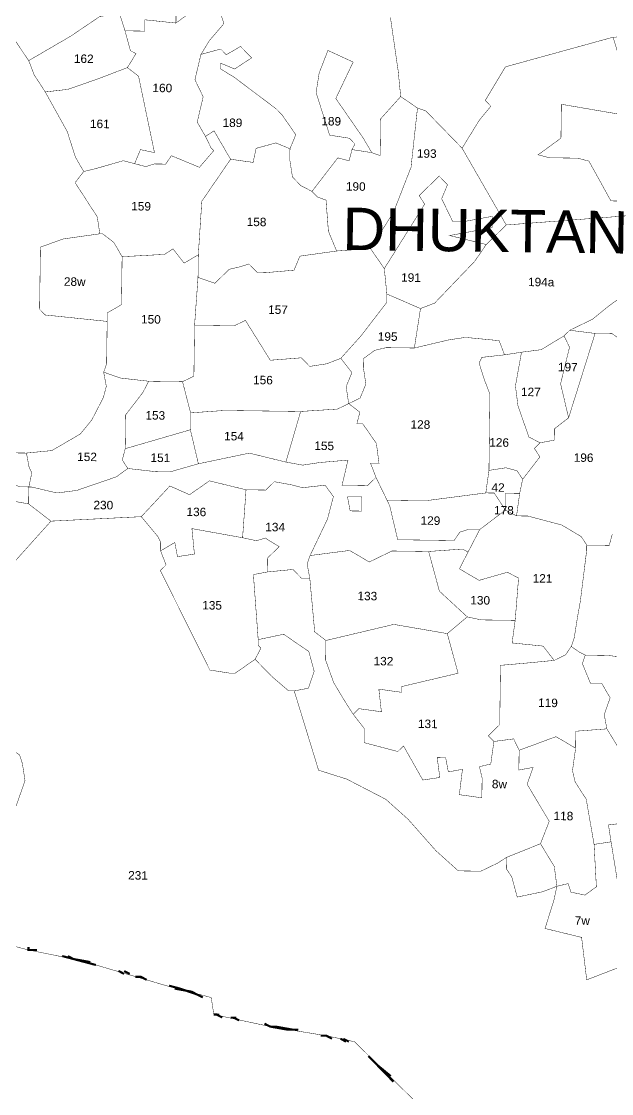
# Model space of a CAD drawing. Header units: metres. Extents: x 259177 to 277314, y 2171367 to 2185445.
# Drawn here: x 275703 to 276532, y 2176650 to 2178156 of the extents above; entities that cross this region are included whole.
import ezdxf

# ---------------------------------------------------------------- set-up
doc = ezdxf.new("R2010")
doc.units = ezdxf.units.M
doc.header["$MEASUREMENT"] = 0
for name, color, linetype in [('SURVEY NO.', 7, 'Continuous'), ('SURVEY PLOT BOUNDARY', 35, 'Continuous'), ('VILLAGE BOUNDARY', 212, 'Continuous'), ('VILLAGE NAME', 3, 'Continuous')]:
    doc.layers.add(name, color=color, linetype=linetype)
doc.styles.add('PDF Arial', font='arial.ttf')

# ---------------------------------------------------------------- blocks, each defined once
blk = doc.blocks.new('FEWEWFEWQT')
at = {"layer": 'SURVEY PLOT BOUNDARY', "lineweight": 18, "const_width": 0.001}
for points in [[(282153.1025, 2174213.17), (282153.1158, 2174213.0634), (282153.0758, 2174213.0567), (282153.0625, 2174213.0567), (282153.0625, 2174213.05), (282153.0225, 2174213.0367), (282153.0158, 2174213.0367), (282152.7625, 2174212.9634), (282152.7159, 2174212.8834), (282152.7292, 2174212.87), (282152.7025, 2174212.8367), (282152.6625, 2174212.77), (282152.5759, 2174212.8567), (282152.5559, 2174212.8634), (282152.5159, 2174212.89), (282152.5092, 2174212.95), (282152.4892, 2174213.0767)], [(282151.9826, 2174213.1367), (282151.9826, 2174213.0567), (282151.9093, 2174213.0634), (282151.9093, 2174213.0367), (282151.8626, 2174213.0367), (282151.8493, 2174213.0767)], [(282151.5759, 2174213.05), (282151.6359, 2174212.9634), (282151.6493, 2174212.93), (282151.6759, 2174212.89), (282151.7293, 2174212.7967), (282151.7493, 2174212.7367), (282151.7693, 2174212.7033), (282151.7493, 2174212.6767), (282151.8026, 2174212.5967), (282151.8093, 2174212.5567), (282151.7226, 2174212.5433), (282151.6693, 2174212.5233), (282151.6693, 2174212.3766), (282151.6826, 2174212.3633), (282151.8293, 2174212.35), (282151.8293, 2174212.25), (282151.8226, 2174212.23), (282151.8293, 2174212.1966), (282151.8226, 2174212.17), (282151.7959, 2174212.1166), (282151.7693, 2174212.0833), (282151.7026, 2174212.0433), (282151.6426, 2174212.0366), (282151.5559, 2174212.0366)], [(282152.4892, 2174213.0767), (282152.5092, 2174212.95), (282152.5159, 2174212.89), (282152.4692, 2174212.8367), (282152.4692, 2174212.75), (282152.4492, 2174212.7567), (282152.4292, 2174212.79), (282152.3626, 2174212.8834), (282152.4025, 2174212.97), (282152.3426, 2174212.9967), (282152.3226, 2174212.9434), (282152.3159, 2174212.8967), (282152.3492, 2174212.7967), (282152.3959, 2174212.79), (282152.4092, 2174212.7767), (282152.4025, 2174212.7633), (282152.3959, 2174212.7367), (282152.3692, 2174212.7433), (282152.3092, 2174212.6633), (282152.2826, 2174212.6767), (282152.2626, 2174212.6967), (282152.2559, 2174212.7367), (282152.2559, 2174212.7633), (282152.2692, 2174212.7967), (282152.2359, 2174212.8434), (282152.2226, 2174212.8567), (282152.1226, 2174212.93), (282152.0892, 2174212.95), (282152.0892, 2174212.9634), (282152.1226, 2174212.95), (282152.1626, 2174212.9767), (282152.1359, 2174213.0034), (282152.1026, 2174212.9834), (282152.0892, 2174212.9967), (282152.0426, 2174212.9834), (282152.0626, 2174213.0167), (282152.0959, 2174213.0567), (282152.0892, 2174213.0767)], [(282152.0092, 2174213.0767), (282151.9826, 2174213.0567), (282151.9826, 2174213.1367)], [(282152.0892, 2174213.0767), (282152.0959, 2174213.0567), (282152.0626, 2174213.0167), (282152.0426, 2174212.9834), (282152.0292, 2174212.9234), (282152.0492, 2174212.8834), (282152.0359, 2174212.8233), (282152.0559, 2174212.79), (282152.0626, 2174212.7767), (282152.0692, 2174212.7633), (282152.0759, 2174212.7567), (282152.0426, 2174212.7167), (282151.9759, 2174212.7433), (282151.9626, 2174212.7233), (282151.9359, 2174212.7233), (282151.9159, 2174212.7167), (282151.8893, 2174212.7233), (282151.9026, 2174212.7567), (282151.9359, 2174212.75), (282151.8959, 2174212.93), (282151.8693, 2174212.95), (282151.8893, 2174212.9834), (282151.8759, 2174212.99), (282151.8626, 2174213.0367), (282151.9093, 2174213.0367), (282151.9093, 2174213.0634), (282151.9826, 2174213.0567), (282152.0092, 2174213.0767)], [(282153.0292, 2174211.8633), (282153.0225, 2174211.8366), (282152.9692, 2174211.8366), (282152.9558, 2174211.8566), (282152.9092, 2174211.8833), (282152.8292, 2174211.9033), (282152.8025, 2174211.9033), (282152.8092, 2174211.9566), (282152.8158, 2174211.9899), (282152.8558, 2174212.0433), (282152.8425, 2174212.0633), (282152.8558, 2174212.0766), (282152.8892, 2174212.0833), (282152.8892, 2174212.11), (282152.9225, 2174212.1366), (282152.9825, 2174212.3366), (282153.0225, 2174212.3366)], [(282151.6293, 2174211.9566), (282151.6493, 2174211.9566), (282151.6493, 2174211.9166), (282151.6093, 2174211.9233)], [(282153.0558, 2174211.0232), (282153.0358, 2174211.1365), (282153.0292, 2174211.1765), (282153.0825, 2174211.1832)], [(282152.5892, 2174210.5098), (282152.4359, 2174210.6565), (282152.3692, 2174210.6698), (282152.2359, 2174210.6898), (282152.1026, 2174210.7165), (282152.0959, 2174210.7565), (282151.9892, 2174210.7832), (282151.8226, 2174210.8298), (282151.7693, 2174210.8432), (282151.6626, 2174210.8632), (282151.5826, 2174210.8832)], [(282151.6093, 2174211.7699), (282151.7026, 2174211.8766), (282151.9159, 2174211.8899), (282151.9559, 2174211.8433), (282151.9626, 2174211.8299), (282151.9626, 2174211.8099), (282151.9759, 2174211.7766), (282151.9626, 2174211.7633), (282152.0826, 2174211.5299), (282152.1292, 2174211.5232), (282152.1426, 2174211.5232), (282152.1892, 2174211.5566), (282152.2292, 2174211.5166), (282152.2692, 2174211.4832), (282152.2826, 2174211.4832), (282152.3426, 2174211.2966), (282152.4092, 2174211.2766), (282152.5025, 2174211.2299), (282152.5559, 2174211.1832), (282152.6225, 2174211.1099), (282152.6759, 2174211.0632), (282152.7292, 2174211.0632), (282152.7692, 2174211.0832), (282152.7892, 2174211.0965), (282152.7892, 2174211.0699), (282152.8025, 2174211.0499), (282152.8158, 2174211.0032), (282152.8758, 2174211.0165), (282152.9092, 2174211.0299), (282152.9025, 2174210.9965), (282152.8825, 2174210.9299), (282152.9692, 2174210.9099), (282152.9825, 2174210.8098), (282153.0825, 2174210.8499)], [(282153.1492, 2174211.5632), (282153.0225, 2174211.5766), (282152.9692, 2174211.5766), (282152.9558, 2174211.5832), (282152.9358, 2174211.5966), (282152.9425, 2174211.6166), (282152.9492, 2174211.6633), (282152.9558, 2174211.7033), (282152.9692, 2174211.8233), (282152.9692, 2174211.8366), (282153.0225, 2174211.8366), (282153.0292, 2174211.8633)], [(282153.0825, 2174211.1832), (282153.0292, 2174211.1765), (282153.0358, 2174211.1365), (282152.9958, 2174211.1299), (282152.9758, 2174211.2365), (282152.9492, 2174211.2766), (282152.9425, 2174211.3032), (282152.9492, 2174211.3566), (282152.9492, 2174211.3966), (282153.0225, 2174211.4032), (282153.0558, 2174211.3499)], [(282150.9293, 2174210.3631), (282151.016, 2174210.5232), (282151.1693, 2174210.7965), (282151.216, 2174210.9832), (282151.3026, 2174210.9565), (282151.4093, 2174210.9299), (282151.4426, 2174210.9232), (282151.5826, 2174210.8832), (282151.6626, 2174210.8632), (282151.7693, 2174210.8432), (282151.8226, 2174210.8298), (282151.9892, 2174210.7832), (282152.0959, 2174210.7565), (282152.1026, 2174210.7165), (282152.2359, 2174210.6898), (282152.3692, 2174210.6698), (282152.4359, 2174210.6565), (282152.5892, 2174210.5098)]]:
    blk.add_lwpolyline(points, dxfattribs=at)
for points in [[(282151.8493, 2174213.0767), (282151.8026, 2174213.07), (282151.7359, 2174213.0234), (282151.6359, 2174212.9634), (282151.5759, 2174213.05), (282151.5626, 2174213.1767), (282151.5893, 2174213.1967), (282151.5959, 2174213.2167), (282151.6359, 2174213.2167), (282151.6693, 2174213.2034), (282151.7093, 2174213.21), (282151.6959, 2174213.2434), (282151.7426, 2174213.2501), (282151.8293, 2174213.2567), (282151.8159, 2174213.1967), (282151.8226, 2174213.13), (282151.8559, 2174213.13)], [(282151.8626, 2174213.0367), (282151.8759, 2174212.99), (282151.8893, 2174212.9834), (282151.8693, 2174212.95), (282151.8026, 2174212.9234), (282151.7293, 2174212.8967), (282151.6759, 2174212.89), (282151.6493, 2174212.93), (282151.6359, 2174212.9634), (282151.7359, 2174213.0234), (282151.8026, 2174213.07), (282151.8493, 2174213.0767)], [(282153.1558, 2174212.63), (282153.0692, 2174212.6167), (282152.7692, 2174212.59), (282152.6625, 2174212.77), (282152.7025, 2174212.8367), (282152.7292, 2174212.87), (282152.7159, 2174212.8834), (282152.7625, 2174212.9634), (282153.0158, 2174213.0367), (282153.0758, 2174212.85), (282153.0225, 2174212.8567), (282152.8958, 2174212.8767), (282152.8958, 2174212.8233), (282152.8958, 2174212.7967), (282152.8425, 2174212.7567), (282152.8692, 2174212.75), (282152.9358, 2174212.75), (282152.9625, 2174212.7433), (282152.9892, 2174212.6967), (282153.0158, 2174212.65), (282153.0758, 2174212.65), (282153.1092, 2174212.65), (282153.1225, 2174212.6567), (282153.1292, 2174212.65)], [(282152.2559, 2174212.7633), (282152.2226, 2174212.7767), (282152.1759, 2174212.7633), (282152.1692, 2174212.73), (282152.1159, 2174212.7367), (282152.0759, 2174212.8033), (282152.0559, 2174212.79), (282152.0359, 2174212.8233), (282152.0492, 2174212.8834), (282152.0292, 2174212.9234), (282152.0426, 2174212.9834), (282152.0892, 2174212.9967), (282152.1026, 2174212.9834), (282152.1359, 2174213.0034), (282152.1626, 2174212.9767), (282152.1226, 2174212.95), (282152.0892, 2174212.9634), (282152.0892, 2174212.95), (282152.1226, 2174212.93), (282152.2226, 2174212.8567), (282152.2359, 2174212.8434), (282152.2692, 2174212.7967)], [(282152.4492, 2174212.7567), (282152.4025, 2174212.7633), (282152.4092, 2174212.7767), (282152.3959, 2174212.79), (282152.3492, 2174212.7967), (282152.3159, 2174212.8967), (282152.3226, 2174212.9434), (282152.3426, 2174212.9967), (282152.4025, 2174212.97), (282152.3626, 2174212.8834), (282152.4292, 2174212.79)], [(282151.8893, 2174212.7233), (282151.8626, 2174212.73), (282151.7959, 2174212.71), (282151.7693, 2174212.7033), (282151.7493, 2174212.7367), (282151.7293, 2174212.7967), (282151.6759, 2174212.89), (282151.7293, 2174212.8967), (282151.8026, 2174212.9234), (282151.8693, 2174212.95), (282151.8959, 2174212.93), (282151.9359, 2174212.75), (282151.9026, 2174212.7567)], [(282152.5559, 2174212.8634), (282152.5425, 2174212.7233), (282152.5025, 2174212.6167), (282152.4492, 2174212.53), (282152.3692, 2174212.5233), (282152.3492, 2174212.57), (282152.3426, 2174212.6433), (282152.3226, 2174212.65), (282152.3092, 2174212.6633), (282152.3692, 2174212.7433), (282152.3959, 2174212.7367), (282152.4025, 2174212.7633), (282152.4492, 2174212.7567), (282152.4692, 2174212.75), (282152.4692, 2174212.8367), (282152.5159, 2174212.89)], [(282153.0758, 2174212.85), (282153.1225, 2174212.8434), (282153.1292, 2174212.7233), (282153.1425, 2174212.7033), (282153.1425, 2174212.6633), (282153.2025, 2174212.6633), (282153.1892, 2174212.6433), (282153.1558, 2174212.63), (282153.1292, 2174212.65), (282153.1225, 2174212.6567), (282153.1092, 2174212.65), (282153.0758, 2174212.65), (282153.0158, 2174212.65), (282152.9892, 2174212.6967), (282152.9625, 2174212.7433), (282152.9358, 2174212.75), (282152.8692, 2174212.75), (282152.8425, 2174212.7567), (282152.8958, 2174212.7967), (282152.8958, 2174212.8233), (282152.8958, 2174212.8767), (282153.0225, 2174212.8567)], [(282152.7692, 2174212.59), (282152.7225, 2174212.5433), (282152.6359, 2174212.5633), (282152.7359, 2174212.5833), (282152.7359, 2174212.61), (282152.6692, 2174212.5967), (282152.6425, 2174212.5967), (282152.6159, 2174212.65), (282152.6292, 2174212.6833), (282152.6092, 2174212.7033), (282152.5625, 2174212.6567), (282152.5759, 2174212.6367), (282152.4825, 2174212.4833), (282152.4492, 2174212.53), (282152.5025, 2174212.6167), (282152.5425, 2174212.7233), (282152.5559, 2174212.8634), (282152.5759, 2174212.8567), (282152.6625, 2174212.77)], [(282152.1159, 2174212.7367), (282152.0492, 2174212.6367), (282152.0426, 2174212.51), (282152.0092, 2174212.49), (282151.9826, 2174212.5233), (282151.9626, 2174212.51), (282151.8626, 2174212.5033), (282151.8426, 2174212.5367), (282151.8159, 2174212.5567), (282151.8093, 2174212.5567), (282151.8026, 2174212.5967), (282151.7493, 2174212.6767), (282151.7693, 2174212.7033), (282151.7959, 2174212.71), (282151.8626, 2174212.73), (282151.8893, 2174212.7233), (282151.9159, 2174212.7167), (282151.9359, 2174212.7233), (282151.9626, 2174212.7233), (282151.9759, 2174212.7433), (282152.0426, 2174212.7167), (282152.0759, 2174212.7567), (282152.0692, 2174212.7633), (282152.0626, 2174212.7767), (282152.0559, 2174212.79), (282152.0759, 2174212.8033)], [(282152.3092, 2174212.6633), (282152.3226, 2174212.65), (282152.3426, 2174212.6433), (282152.3492, 2174212.57), (282152.3692, 2174212.5233), (282152.2826, 2174212.51), (282152.2692, 2174212.4767), (282152.2026, 2174212.47), (282152.1826, 2174212.47), (282152.1626, 2174212.49), (282152.1426, 2174212.4833), (282152.1159, 2174212.4767), (282152.0826, 2174212.4433), (282152.0426, 2174212.4567), (282152.0426, 2174212.51), (282152.0492, 2174212.6367), (282152.1159, 2174212.7367), (282152.1692, 2174212.73), (282152.1759, 2174212.7633), (282152.2226, 2174212.7767), (282152.2559, 2174212.7633), (282152.2559, 2174212.7367), (282152.2626, 2174212.6967), (282152.2826, 2174212.6767)], [(282152.7225, 2174212.5433), (282152.6959, 2174212.5033), (282152.6025, 2174212.4033), (282152.5692, 2174212.39), (282152.4892, 2174212.4233), (282152.4825, 2174212.4833), (282152.5759, 2174212.6367), (282152.5625, 2174212.6567), (282152.6092, 2174212.7033), (282152.6292, 2174212.6833), (282152.6159, 2174212.65), (282152.6425, 2174212.5967), (282152.6692, 2174212.5967), (282152.7359, 2174212.61), (282152.7359, 2174212.5833), (282152.6359, 2174212.5633)], [(282153.1825, 2174212.5967), (282153.2092, 2174212.5433), (282153.0158, 2174212.4033), (282152.9758, 2174212.37), (282152.9225, 2174212.3433), (282152.9092, 2174212.33), (282152.8558, 2174212.2966), (282152.8092, 2174212.29), (282152.7692, 2174212.2833), (282152.7559, 2174212.3166), (282152.6759, 2174212.3233), (282152.6359, 2174212.3166), (282152.5559, 2174212.2966), (282152.5692, 2174212.39), (282152.6025, 2174212.4033), (282152.6959, 2174212.5033), (282152.7225, 2174212.5433), (282152.7692, 2174212.59), (282153.0692, 2174212.6167), (282153.1558, 2174212.63)], [(282151.8293, 2174212.35), (282151.6826, 2174212.3633), (282151.6693, 2174212.3766), (282151.6693, 2174212.5233), (282151.7226, 2174212.5433), (282151.8093, 2174212.5567), (282151.8159, 2174212.5567), (282151.8426, 2174212.5367), (282151.8626, 2174212.5033), (282151.8626, 2174212.39), (282151.8293, 2174212.37)], [(282152.0426, 2174212.51), (282152.0426, 2174212.4567), (282152.0359, 2174212.3433), (282152.0359, 2174212.2233), (282152.0092, 2174212.21), (282151.9559, 2174212.21), (282151.9292, 2174212.21), (282151.8626, 2174212.2166), (282151.8226, 2174212.23), (282151.8293, 2174212.25), (282151.8293, 2174212.35), (282151.8293, 2174212.37), (282151.8626, 2174212.39), (282151.8626, 2174212.5033), (282151.9626, 2174212.51), (282151.9826, 2174212.5233), (282152.0092, 2174212.49)], [(282152.0426, 2174212.4567), (282152.0826, 2174212.4433), (282152.1159, 2174212.4767), (282152.1426, 2174212.4833), (282152.1626, 2174212.49), (282152.1826, 2174212.47), (282152.2026, 2174212.47), (282152.2692, 2174212.4767), (282152.2826, 2174212.51), (282152.3692, 2174212.5233), (282152.4492, 2174212.53), (282152.4825, 2174212.4833), (282152.4892, 2174212.4233), (282152.4892, 2174212.4033), (282152.4292, 2174212.3233), (282152.3825, 2174212.27), (282152.3492, 2174212.2566), (282152.3092, 2174212.25), (282152.2892, 2174212.27), (282152.2159, 2174212.2633), (282152.1559, 2174212.3566), (282152.1292, 2174212.3433), (282152.0359, 2174212.3433)], [(282153.1558, 2174212.21), (282153.1292, 2174212.2566), (282153.0825, 2174212.2633), (282153.0558, 2174212.2566), (282153.0425, 2174212.3233), (282153.0225, 2174212.3366), (282152.9825, 2174212.3366), (282152.9225, 2174212.3433), (282152.9758, 2174212.37), (282153.0158, 2174212.4033), (282153.2092, 2174212.5433), (282153.2425, 2174212.47), (282153.2358, 2174212.4433), (282153.2358, 2174212.43), (282153.2558, 2174212.4033), (282153.2492, 2174212.37), (282153.2492, 2174212.3566), (282153.2625, 2174212.35), (282153.2558, 2174212.2433), (282153.2625, 2174212.21), (282153.2691, 2174212.1966)], [(282152.5692, 2174212.39), (282152.5559, 2174212.2966), (282152.4892, 2174212.2966), (282152.4625, 2174212.29), (282152.4359, 2174212.27), (282152.4359, 2174212.25), (282152.4425, 2174212.21), (282152.4292, 2174212.1766), (282152.4025, 2174212.1633), (282152.3959, 2174212.2033), (282152.4092, 2174212.2366), (282152.3825, 2174212.27), (282152.4292, 2174212.3233), (282152.4892, 2174212.4033), (282152.4892, 2174212.4233)], [(282152.3825, 2174212.27), (282152.4092, 2174212.2366), (282152.3959, 2174212.2033), (282152.4025, 2174212.1633), (282152.3759, 2174212.15), (282152.2892, 2174212.1433), (282152.2359, 2174212.1433), (282152.1092, 2174212.1433), (282152.0292, 2174212.1366), (282152.0092, 2174212.21), (282152.0359, 2174212.2233), (282152.0359, 2174212.3433), (282152.1292, 2174212.3433), (282152.1559, 2174212.3566), (282152.2159, 2174212.2633), (282152.2892, 2174212.27), (282152.3092, 2174212.25), (282152.3492, 2174212.2566)], [(282152.9225, 2174212.1366), (282152.9025, 2174212.2166), (282152.9225, 2174212.3033), (282152.9092, 2174212.33), (282152.9225, 2174212.3433), (282152.9825, 2174212.3366)], [(282152.4692, 2174211.9899), (282152.4559, 2174212.0233), (282152.4759, 2174212.0233), (282152.4692, 2174212.07), (282152.4359, 2174212.1166), (282152.4225, 2174212.1166), (282152.4292, 2174212.1433), (282152.4025, 2174212.1633), (282152.4292, 2174212.1766), (282152.4425, 2174212.21), (282152.4359, 2174212.25), (282152.4359, 2174212.27), (282152.4625, 2174212.29), (282152.4892, 2174212.2966), (282152.5559, 2174212.2966), (282152.6359, 2174212.3166), (282152.6759, 2174212.3233), (282152.7559, 2174212.3166), (282152.7692, 2174212.2833), (282152.7159, 2174212.2766), (282152.7092, 2174212.2633), (282152.7225, 2174212.2233), (282152.7359, 2174212.19), (282152.7359, 2174212.0099), (282152.7292, 2174211.9566), (282152.5892, 2174211.9366), (282152.4959, 2174211.9366)], [(282152.8558, 2174212.0766), (282152.8292, 2174212.09), (282152.8025, 2174212.1633), (282152.7959, 2174212.21), (282152.8092, 2174212.29), (282152.8558, 2174212.2966), (282152.9092, 2174212.33), (282152.9225, 2174212.3033), (282152.9025, 2174212.2166), (282152.9225, 2174212.1366), (282152.8892, 2174212.11), (282152.8892, 2174212.0833)], [(282152.7359, 2174212.0099), (282152.7359, 2174212.19), (282152.7225, 2174212.2233), (282152.7092, 2174212.2633), (282152.7159, 2174212.2766), (282152.7692, 2174212.2833), (282152.8092, 2174212.29), (282152.7959, 2174212.21), (282152.8025, 2174212.1633), (282152.8292, 2174212.09), (282152.8558, 2174212.0766), (282152.8425, 2174212.0633), (282152.8558, 2174212.0433), (282152.8158, 2174211.9899), (282152.8025, 2174212.0099), (282152.7759, 2174212.0166)], [(282151.6426, 2174212.0366), (282151.7026, 2174212.0433), (282151.7693, 2174212.0833), (282151.7959, 2174212.1166), (282151.8226, 2174212.17), (282151.8293, 2174212.1966), (282151.8226, 2174212.23), (282151.8626, 2174212.2166), (282151.9292, 2174212.21), (282151.9159, 2174212.1833), (282151.8759, 2174212.13), (282151.8759, 2174212.05), (282151.8693, 2174212.0233), (282151.8826, 2174212.0033), (282151.8559, 2174211.9833), (282151.7626, 2174211.9499), (282151.7159, 2174211.9433), (282151.6559, 2174211.9566), (282151.6493, 2174211.9566), (282151.6559, 2174211.9899), (282151.6493, 2174212.0033)], [(282152.0092, 2174212.21), (282152.0292, 2174212.1366), (282152.0292, 2174212.0966), (282151.8759, 2174212.05), (282151.8759, 2174212.13), (282151.9159, 2174212.1833), (282151.9292, 2174212.21), (282151.9559, 2174212.21)], [(282152.2559, 2174212.0233), (282152.1692, 2174212.0433), (282152.0492, 2174212.0166), (282152.0292, 2174212.0966), (282152.0292, 2174212.1366), (282152.1092, 2174212.1433), (282152.2359, 2174212.1433), (282152.2892, 2174212.1433)], [(282152.2892, 2174212.1433), (282152.3759, 2174212.15), (282152.4025, 2174212.1633), (282152.4292, 2174212.1433), (282152.4225, 2174212.1166), (282152.4359, 2174212.1166), (282152.4692, 2174212.07), (282152.4759, 2174212.0233), (282152.4559, 2174212.0233), (282152.4692, 2174211.9899), (282152.4492, 2174211.9699), (282152.3892, 2174211.9699), (282152.4025, 2174212.0299), (282152.3359, 2174212.0233), (282152.2959, 2174212.0166), (282152.2559, 2174212.0233)], [(282151.8826, 2174212.0033), (282151.8693, 2174212.0233), (282151.8759, 2174212.05), (282152.0292, 2174212.0966), (282152.0492, 2174212.0166), (282151.9826, 2174211.9966), (282151.9492, 2174211.9966)], [(282152.2559, 2174212.0233), (282152.2959, 2174212.0166), (282152.3359, 2174212.0233), (282152.4025, 2174212.0299), (282152.3892, 2174211.9699), (282152.4492, 2174211.9699), (282152.4692, 2174211.9899), (282152.4959, 2174211.9366), (282152.5025, 2174211.9233), (282152.5225, 2174211.8433), (282152.6559, 2174211.8433), (282152.6692, 2174211.8633), (282152.6892, 2174211.8699), (282152.7159, 2174211.8699), (282152.6892, 2174211.8166), (282152.6759, 2174211.8233), (282152.5959, 2174211.8166), (282152.5092, 2174211.8166), (282152.4559, 2174211.7899), (282152.4092, 2174211.8166), (282152.3159, 2174211.8033), (282152.3559, 2174211.8899), (282152.3692, 2174211.9433), (282152.3492, 2174211.9699), (282152.2959, 2174211.9633), (282152.2692, 2174211.9699), (282152.2292, 2174211.9766), (282152.2092, 2174211.9566), (282152.1626, 2174211.9566), (282152.0759, 2174211.9766), (282152.0292, 2174211.9433), (282151.9826, 2174211.9633), (282151.9159, 2174211.8899), (282151.7026, 2174211.8766), (282151.6493, 2174211.9166), (282151.6493, 2174211.9566), (282151.6559, 2174211.9566), (282151.7159, 2174211.9433), (282151.7626, 2174211.9499), (282151.8559, 2174211.9833), (282151.8826, 2174212.0033), (282151.9492, 2174211.9966), (282151.9826, 2174211.9966), (282152.0492, 2174212.0166), (282152.1692, 2174212.0433)], [(282151.6493, 2174211.9566), (282151.6293, 2174211.9566), (282151.6093, 2174211.9633), (282151.5759, 2174211.9699), (282151.5626, 2174211.9633), (282151.5426, 2174211.9566), (282151.5093, 2174211.9566), (282151.476, 2174211.9433), (282151.476, 2174211.9766), (282151.4959, 2174212.0033), (282151.5559, 2174212.0366), (282151.6426, 2174212.0366), (282151.6493, 2174212.0033), (282151.6559, 2174211.9899)], [(282152.8158, 2174211.9899), (282152.8092, 2174211.9566), (282152.7759, 2174211.9566), (282152.7759, 2174211.9166), (282152.7492, 2174211.9566), (282152.7292, 2174211.9566), (282152.7359, 2174212.0099), (282152.7759, 2174212.0166), (282152.8025, 2174212.0099)], [(282151.9626, 2174211.8099), (282151.9626, 2174211.8299), (282151.9559, 2174211.8433), (282151.9159, 2174211.8899), (282151.9826, 2174211.9633), (282152.0292, 2174211.9433), (282152.0759, 2174211.9766), (282152.1626, 2174211.9566), (282152.1559, 2174211.8433), (282152.0359, 2174211.8633), (282152.0426, 2174211.8033), (282152.0026, 2174211.7966), (282151.9959, 2174211.8299)], [(282152.3159, 2174211.7499), (282152.2959, 2174211.7499), (282152.2759, 2174211.7699), (282152.2159, 2174211.7633), (282152.2159, 2174211.7966), (282152.2426, 2174211.8233), (282152.2092, 2174211.8433), (282152.1892, 2174211.8366), (282152.1559, 2174211.8433), (282152.1626, 2174211.9566), (282152.2092, 2174211.9566), (282152.2292, 2174211.9766), (282152.2692, 2174211.9699), (282152.2959, 2174211.9633), (282152.3492, 2174211.9699), (282152.3692, 2174211.9433), (282152.3559, 2174211.8899), (282152.3159, 2174211.8033), (282152.3092, 2174211.7833)], [(282152.4359, 2174211.9099), (282152.4092, 2174211.9099), (282152.4025, 2174211.9433), (282152.4359, 2174211.9433)], [(282152.4359, 2174211.9099), (282152.4359, 2174211.9433), (282152.4025, 2174211.9433), (282152.4092, 2174211.9099)], [(282152.7759, 2174211.9166), (282152.7159, 2174211.8699), (282152.6892, 2174211.8699), (282152.6692, 2174211.8633), (282152.6559, 2174211.8433), (282152.5225, 2174211.8433), (282152.5025, 2174211.9233), (282152.4959, 2174211.9366), (282152.5892, 2174211.9366), (282152.7292, 2174211.9566), (282152.7492, 2174211.9566)], [(282152.8025, 2174211.9033), (282152.7759, 2174211.9166), (282152.7759, 2174211.9566), (282152.8092, 2174211.9566)], [(282151.7026, 2174211.8766), (282151.6093, 2174211.7699), (282151.5493, 2174211.7899), (282151.4893, 2174211.8033), (282151.4693, 2174211.8566), (282151.4626, 2174211.8966), (282151.4693, 2174211.9099), (282151.5226, 2174211.9299), (282151.5626, 2174211.9299), (282151.6093, 2174211.9233), (282151.6493, 2174211.9166)], [(282152.9692, 2174211.8366), (282152.9692, 2174211.8233), (282152.9558, 2174211.7033), (282152.9492, 2174211.6633), (282152.9425, 2174211.6166), (282152.9358, 2174211.5966), (282152.9225, 2174211.5766), (282152.8958, 2174211.5632), (282152.8692, 2174211.5966), (282152.7959, 2174211.6032), (282152.8025, 2174211.6566), (282152.8092, 2174211.7566), (282152.7825, 2174211.7699), (282152.7159, 2174211.7499), (282152.6692, 2174211.7766), (282152.6892, 2174211.8166), (282152.7159, 2174211.8699), (282152.7759, 2174211.9166), (282152.8025, 2174211.9033), (282152.8292, 2174211.9033), (282152.9092, 2174211.8833), (282152.9558, 2174211.8566)], [(282152.1559, 2174211.8433), (282152.1892, 2174211.8366), (282152.2092, 2174211.8433), (282152.2426, 2174211.8233), (282152.2159, 2174211.7966), (282152.2159, 2174211.7633), (282152.1826, 2174211.7566), (282152.1959, 2174211.6032), (282152.1959, 2174211.5899), (282152.2026, 2174211.5832), (282152.1892, 2174211.5566), (282152.1426, 2174211.5232), (282152.1292, 2174211.5232), (282152.0826, 2174211.5299), (282151.9626, 2174211.7633), (282151.9759, 2174211.7766), (282151.9626, 2174211.8099), (282151.9959, 2174211.8299), (282152.0026, 2174211.7966), (282152.0426, 2174211.8033), (282152.0359, 2174211.8633)], [(282152.3559, 2174211.6032), (282152.3292, 2174211.6232), (282152.3159, 2174211.7499), (282152.3092, 2174211.7833), (282152.3159, 2174211.8033), (282152.4092, 2174211.8166), (282152.4559, 2174211.7899), (282152.5092, 2174211.8166), (282152.5959, 2174211.8166), (282152.6225, 2174211.7233), (282152.6892, 2174211.6633), (282152.6425, 2174211.6232), (282152.5159, 2174211.6433)], [(282152.8025, 2174211.6566), (282152.7759, 2174211.6566), (282152.7225, 2174211.6566), (282152.6892, 2174211.6633), (282152.6225, 2174211.7233), (282152.5959, 2174211.8166), (282152.6759, 2174211.8233), (282152.6892, 2174211.8166), (282152.6692, 2174211.7766), (282152.7159, 2174211.7499), (282152.7825, 2174211.7699), (282152.8092, 2174211.7566)], [(282152.7892, 2174211.0965), (282152.7692, 2174211.0832), (282152.7292, 2174211.0632), (282152.6759, 2174211.0632), (282152.6225, 2174211.1099), (282152.5559, 2174211.1832), (282152.5025, 2174211.2299), (282152.4092, 2174211.2766), (282152.3426, 2174211.2966), (282152.2826, 2174211.4832), (282152.3159, 2174211.4899), (282152.3292, 2174211.5299), (282152.3159, 2174211.5766), (282152.2559, 2174211.6166), (282152.1959, 2174211.6032), (282152.1826, 2174211.7566), (282152.2159, 2174211.7633), (282152.2759, 2174211.7699), (282152.2959, 2174211.7499), (282152.3159, 2174211.7499), (282152.3292, 2174211.6232), (282152.3559, 2174211.6032), (282152.3559, 2174211.5566), (282152.3759, 2174211.5032), (282152.4092, 2174211.4499), (282152.4225, 2174211.4299), (282152.4492, 2174211.3966), (282152.4492, 2174211.3632), (282152.5292, 2174211.3432), (282152.5425, 2174211.3566), (282152.5892, 2174211.2766), (282152.6292, 2174211.2832), (282152.6225, 2174211.3299), (282152.6425, 2174211.3299), (282152.6492, 2174211.2966), (282152.6825, 2174211.3032), (282152.6759, 2174211.2432), (282152.7292, 2174211.2365), (282152.7292, 2174211.2832), (282152.7225, 2174211.3099), (282152.7492, 2174211.3166), (282152.7559, 2174211.3699), (282152.8025, 2174211.3766), (282152.8158, 2174211.3499), (282152.8158, 2174211.3032), (282152.8492, 2174211.3099), (282152.8358, 2174211.2699), (282152.8892, 2174211.1832), (282152.8692, 2174211.1299)], [(282152.7559, 2174211.3699), (282152.7492, 2174211.3166), (282152.7225, 2174211.3099), (282152.7292, 2174211.2832), (282152.7292, 2174211.2365), (282152.6759, 2174211.2432), (282152.6825, 2174211.3032), (282152.6492, 2174211.2966), (282152.6425, 2174211.3299), (282152.6225, 2174211.3299), (282152.6292, 2174211.2832), (282152.5892, 2174211.2766), (282152.5425, 2174211.3566), (282152.5292, 2174211.3432), (282152.4492, 2174211.3632), (282152.4492, 2174211.3966), (282152.4225, 2174211.4299), (282152.4359, 2174211.4432), (282152.4892, 2174211.4366), (282152.4825, 2174211.4899), (282152.5359, 2174211.4832), (282152.5359, 2174211.4966), (282152.6692, 2174211.5299), (282152.6425, 2174211.6232), (282152.6892, 2174211.6633), (282152.7225, 2174211.6566), (282152.7759, 2174211.6566), (282152.8025, 2174211.6566), (282152.7959, 2174211.6032), (282152.8692, 2174211.5966), (282152.8958, 2174211.5632), (282152.8358, 2174211.5566), (282152.7692, 2174211.5499), (282152.7692, 2174211.4832), (282152.7692, 2174211.4099), (282152.7425, 2174211.3832)], [(282152.6425, 2174211.6232), (282152.6692, 2174211.5299), (282152.5359, 2174211.4966), (282152.5359, 2174211.4832), (282152.4825, 2174211.4899), (282152.4892, 2174211.4366), (282152.4359, 2174211.4432), (282152.4225, 2174211.4299), (282152.4092, 2174211.4499), (282152.3759, 2174211.5032), (282152.3559, 2174211.5566), (282152.3559, 2174211.6032), (282152.5159, 2174211.6433)], [(282152.2826, 2174211.4832), (282152.2692, 2174211.4832), (282152.2292, 2174211.5166), (282152.1892, 2174211.5566), (282152.2026, 2174211.5832), (282152.1959, 2174211.5899), (282152.1959, 2174211.6032), (282152.2559, 2174211.6166), (282152.3159, 2174211.5766), (282152.3292, 2174211.5299), (282152.3159, 2174211.4899)], [(282153.0225, 2174211.4032), (282152.9492, 2174211.3966), (282152.9492, 2174211.3566), (282152.9025, 2174211.3832), (282152.8158, 2174211.3499), (282152.8025, 2174211.3766), (282152.7559, 2174211.3699), (282152.7425, 2174211.3832), (282152.7692, 2174211.4099), (282152.7692, 2174211.4832), (282152.7692, 2174211.5499), (282152.8358, 2174211.5566), (282152.8958, 2174211.5632), (282152.9225, 2174211.5766), (282152.9358, 2174211.5966), (282152.9558, 2174211.5832), (282152.9692, 2174211.5766), (282152.9625, 2174211.5566), (282152.9825, 2174211.5099), (282153.0092, 2174211.5099), (282153.0292, 2174211.4766), (282153.0225, 2174211.4566), (282153.0158, 2174211.4366)], [(282153.1425, 2174211.3766), (282153.1092, 2174211.3632), (282153.0892, 2174211.3699), (282153.0692, 2174211.3632), (282153.0558, 2174211.3499), (282153.0225, 2174211.4032), (282153.0158, 2174211.4366), (282153.0225, 2174211.4566), (282153.0292, 2174211.4766), (282153.0092, 2174211.5099), (282152.9825, 2174211.5099), (282152.9625, 2174211.5566), (282152.9692, 2174211.5766), (282153.0225, 2174211.5766), (282153.1492, 2174211.5632), (282153.1492, 2174211.5432), (282153.1492, 2174211.5166), (282153.1558, 2174211.4899), (282153.1225, 2174211.4832), (282153.1425, 2174211.4499), (282153.1492, 2174211.4232)], [(282151.316, 2174211.3832), (282151.3426, 2174211.3366), (282151.376, 2174211.2566), (282151.4026, 2174211.1899), (282151.4293, 2174211.1765), (282151.4893, 2174211.2299), (282151.5026, 2174211.2099), (282151.5226, 2174211.1432), (282151.5826, 2174211.1699), (282151.6293, 2174211.2032), (282151.6493, 2174211.2632), (282151.6426, 2174211.3032), (282151.6359, 2174211.3232), (282151.5959, 2174211.3499), (282151.5959, 2174211.4166), (282151.5626, 2174211.4032), (282151.5293, 2174211.3832), (282151.4893, 2174211.3699), (282151.4826, 2174211.3966), (282151.4626, 2174211.4166), (282151.456, 2174211.4366), (282151.416, 2174211.4632), (282151.4026, 2174211.4832), (282151.356, 2174211.4766)], [(282151.4893, 2174211.2299), (282151.5026, 2174211.2499), (282151.5159, 2174211.2966), (282151.4893, 2174211.3699), (282151.5293, 2174211.3832), (282151.5626, 2174211.4032), (282151.5959, 2174211.4166), (282151.5959, 2174211.3499), (282151.6359, 2174211.3232), (282151.6426, 2174211.3032), (282151.6493, 2174211.2632), (282151.6293, 2174211.2032), (282151.5826, 2174211.1699), (282151.5226, 2174211.1432), (282151.5026, 2174211.2099)], [(282152.9492, 2174211.3566), (282152.9425, 2174211.3032), (282152.9492, 2174211.2766), (282152.9758, 2174211.2365), (282152.9958, 2174211.1299), (282153.0025, 2174211.0299), (282152.9758, 2174211.0099), (282152.9425, 2174211.0165), (282152.9358, 2174211.0365), (282152.9092, 2174211.0299), (282152.9025, 2174211.0765), (282152.8692, 2174211.1299), (282152.8892, 2174211.1832), (282152.8358, 2174211.2699), (282152.8492, 2174211.3099), (282152.8158, 2174211.3032), (282152.8158, 2174211.3499), (282152.9025, 2174211.3832)], [(282152.9092, 2174211.0299), (282152.8758, 2174211.0165), (282152.8158, 2174211.0032), (282152.8025, 2174211.0499), (282152.7892, 2174211.0699), (282152.7892, 2174211.0965), (282152.8692, 2174211.1299), (282152.9025, 2174211.0765)], [(282152.9092, 2174211.0299), (282152.9358, 2174211.0365), (282152.9425, 2174211.0165), (282152.9758, 2174211.0099), (282153.0025, 2174211.0299), (282152.9958, 2174211.1299), (282153.0358, 2174211.1365), (282153.0558, 2174211.0232), (282153.0758, 2174210.8965), (282153.0825, 2174210.8499), (282152.9825, 2174210.8098), (282152.9692, 2174210.9099), (282152.8825, 2174210.9299), (282152.9025, 2174210.9965)]]:
    blk.add_lwpolyline(points, close=True, dxfattribs=at)
at = {"layer": 'VILLAGE BOUNDARY', "const_width": 0.005}
for points in [[(282151.6626, 2174210.8699), (282151.6626, 2174210.8632), (282151.6759, 2174210.8632)], [(282151.6826, 2174210.8632), (282151.6693, 2174210.8632)], [(282151.7426, 2174210.8499), (282151.7693, 2174210.8432), (282151.8093, 2174210.8365)], [(282151.8226, 2174210.8298), (282151.7959, 2174210.8365), (282151.7693, 2174210.8432), (282151.7559, 2174210.8499)], [(282151.8759, 2174210.8165), (282151.8893, 2174210.8098)], [(282151.9026, 2174210.8098), (282151.8893, 2174210.8165)], [(282151.9426, 2174210.7965), (282151.9292, 2174210.8032), (282151.9159, 2174210.8032)], [(282151.9959, 2174210.7832), (282152.0226, 2174210.7765), (282152.0626, 2174210.7632)], [(282152.0759, 2174210.7565), (282152.0492, 2174210.7698), (282152.0092, 2174210.7765)], [(282152.1026, 2174210.7165), (282152.1159, 2174210.7165)], [(282152.1226, 2174210.7098), (282152.1092, 2174210.7165)], [(282152.1426, 2174210.7098), (282152.1559, 2174210.7098)], [(282152.1626, 2174210.7032), (282152.1492, 2174210.7098)], [(282152.2226, 2174210.6965), (282152.2359, 2174210.6898), (282152.2492, 2174210.6898), (282152.2892, 2174210.6832)], [(282152.3026, 2174210.6832), (282152.2759, 2174210.6832), (282152.2359, 2174210.6898)], [(282152.3825, 2174210.6632), (282152.3692, 2174210.6698), (282152.3559, 2174210.6698)], [(282152.4025, 2174210.6632), (282152.4159, 2174210.6565)], [(282152.4225, 2174210.6565), (282152.4092, 2174210.6632)], [(282152.4692, 2174210.6232), (282152.4892, 2174210.6032), (282152.5225, 2174210.5765)], [(282152.5292, 2174210.5632), (282152.5092, 2174210.5832), (282152.4759, 2174210.6165)]]:
    blk.add_lwpolyline(points, dxfattribs=at)
at = {"layer": 'SURVEY NO.', "char_height": 0.02, "attachment_point": 7, "style": 'PDF Arial'}
for s, insert in [('162', (282151.7426, 2174212.9593)), ('160', (282151.9292, 2174212.8927)), ('161', (282151.7826, 2174212.806)), ('189', (282152.0959, 2174212.8127)), ('189', (282152.3292, 2174212.8193)), ('193', (282152.5559, 2174212.746)), ('190', (282152.3892, 2174212.666)), ('159', (282151.8826, 2174212.6127)), ('158', (282152.1559, 2174212.5793)), ('191', (282152.5225, 2174212.4526)), ('28w', (282151.7259, 2174212.4326)), ('194a', (282152.8225, 2174212.446)), ('157', (282152.2092, 2174212.3726)), ('150', (282151.9093, 2174212.346)), ('195', (282152.4692, 2174212.3126)), ('197', (282152.8958, 2174212.246)), ('156', (282152.1759, 2174212.206)), ('127', (282152.8092, 2174212.1865)), ('153', (282151.9226, 2174212.1193)), ('128', (282152.5492, 2174212.1059)), ('154', (282152.1092, 2174212.0726)), ('155', (282152.3226, 2174212.0526)), ('126', (282152.7359, 2174212.0659)), ('152', (282151.7626, 2174212.0193)), ('151', (282151.9359, 2174212.0193)), ('196', (282152.9358, 2174212.0326)), ('42', (282152.7425, 2174211.9598)), ('230', (282151.8026, 2174211.9059)), ('136', (282152.0226, 2174211.8926)), ('178', (282152.7492, 2174211.9059)), ('129', (282152.5759, 2174211.8793)), ('134', (282152.2092, 2174211.8592)), ('121', (282152.8425, 2174211.7465)), ('133', (282152.4292, 2174211.6992)), ('130', (282152.6959, 2174211.6926)), ('135', (282152.0626, 2174211.6725)), ('132', (282152.4692, 2174211.5459)), ('119', (282152.8592, 2174211.4526)), ('131', (282152.5759, 2174211.3992)), ('8w', (282152.7525, 2174211.2592)), ('118', (282152.8992, 2174211.1859)), ('231', (282151.8959, 2174211.0325)), ('7w', (282152.9525, 2174210.9397))]:
    blk.add_mtext(s, dxfattribs=dict(at, insert=insert))
at = {"layer": 'VILLAGE NAME', "insert": (282152.3825, 2174212.5247), "char_height": 0.1, "attachment_point": 7, "style": 'PDF Arial'}
blk.add_mtext('DHUKTAN', dxfattribs=at)

msp = doc.modelspace()

# ---------------------------------------------------------------- block references
at = {"xscale": 594.7216958835667, "yscale": 594.7216958835667, "zscale": 594.7216958835667, "rotation": 359.254356221976}
msp.add_blockref('FEWEWFEWQT', (-184338996.6, -1288580324.6), dxfattribs=at)

doc.saveas('drawing.dxf')
